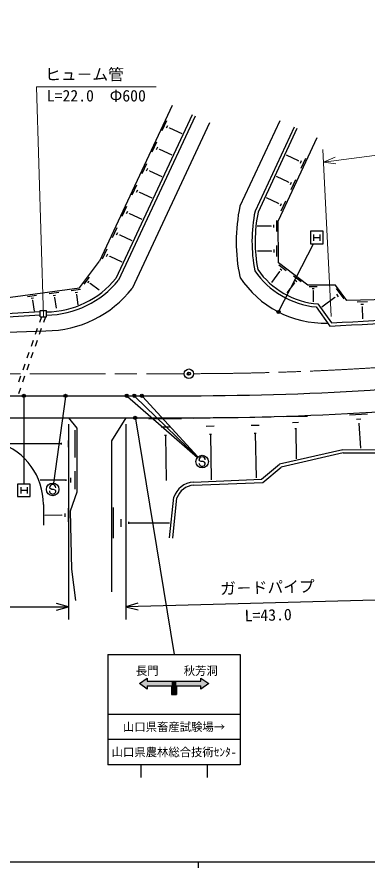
# Model space of a CAD drawing. Units: millimetres, scale not verified. Extents: x 0 to 700000, y -47500 to 447500.
# Drawn here: x 339242 to 394939, y 204000 to 339131 of the extents above; entities that cross this region are included whole.
import ezdxf
from ezdxf.enums import TextEntityAlignment as Align

# ---------------------------------------------------------------- set-up
doc = ezdxf.new("R2010")
doc.units = ezdxf.units.MM
doc.header["$LTSCALE"] = 1000
doc.header["$PDMODE"] = 32
doc.header["$PDSIZE"] = 500
doc.linetypes.add('CHAIN', pattern=[18.5, 12, -1.5, 3.5, -1.5])
for name, color, linetype, lineweight in [('M-OTRS', 6, 'Continuous', 25), ('M-STR-HTXT', 7, 'Continuous', 13), ('M-STR-STRC', 7, 'Continuous', 25), ('M-TTL-BAND', 7, 'Continuous', 25), ('S-TTL', 7, 'Continuous', 25)]:
    doc.layers.add(name, color=color, linetype=linetype, lineweight=lineweight)
doc.styles.add('@ＭＳ ゴシック', font='')
doc.styles.add('ＭＳ ゴシック', font='')
doc.styles.get('@ＭＳ ゴシック').set_extended_font_data('@MS Gothic')
doc.styles.get('ＭＳ ゴシック').set_extended_font_data('MS Gothic')

msp = doc.modelspace()

# ---------------------------------------------------------------- hatches: boundary and pattern name
at = {"layer": 'M-STR-STRC'}
for points in [[(359906, 234152), (359906, 233652), (359906, 232902), (359906, 232402), (358656, 233277)], [(359906, 234152), (359906, 233652), (368406, 233652), (368406, 234152), (369656, 233277), (368406, 232402), (368406, 232902), (364531, 232902), (364531, 231527), (363781, 231527), (363781, 232902), (359906, 232902), (359906, 232402), (358656, 233277)], [(368406, 233652), (368406, 234152), (369656, 233277), (368406, 232402), (368406, 232902)], [(359906, 233652), (363781, 233652), (363781, 232902), (359906, 232902)], [(363781, 233652), (364531, 233652), (364531, 232902), (363781, 232902)], [(363781, 232902), (364531, 232902), (364531, 231527), (363781, 231527)], [(364531, 233652), (368406, 233652), (368406, 232902), (364531, 232902)]]:
    msp.add_hatch(color=256, dxfattribs=at).paths.add_polyline_path(points)

# ---------------------------------------------------------------- linework, layer by layer
at = {"layer": 'M-OTRS', "color": 7}
msp.add_line((347386, 270820), (347385, 271900), dxfattribs=at)
at = {"layer": 'M-STR-HTXT'}
for p, q in [((563175, 339131), (387864, 316102)), ((342325, 328051), (343438, 291542)), ((342325, 328051), (361325, 328051)), ((389085, 291561), (387765, 318100)), ((389712, 316867), (387864, 316102)), ((387864, 316102), (389847, 315840))]:
    msp.add_line(p, q, dxfattribs=at)
at = {"layer": 'M-STR-STRC'}
for p, q in [((385808, 305106), (385808, 303106)), ((387808, 305106), (385808, 305106)), ((386308, 304606), (386308, 303606)), ((386308, 304106), (387308, 304106)), ((387308, 304606), (387308, 303606)), ((387808, 303106), (387808, 305106)), ((380805, 292426), (386293, 303106)), ((385808, 303106), (387808, 303106)), ((340319, 278823), (340329, 264973)), ((346921, 278829), (345035, 265108)), ((356769, 278886), (367867, 269196)), ((357964, 278881), (367902, 269235)), ((367945, 269276), (359157, 278876)), ((368225, 268679), (368125, 268797)), ((368470, 268540), (368225, 268679)), ((368770, 268538), (368470, 268540)), ((369015, 268426), (368770, 268538)), ((369121, 268290), (369015, 268426)), ((339331, 264973), (339331, 262973)), ((341331, 264973), (339331, 264973)), ((341331, 262973), (341331, 264973)), ((339831, 264473), (339831, 263473)), ((339831, 263973), (340831, 263973)), ((340831, 264473), (340831, 263473)), ((344503, 264258), (344404, 264376)), ((344748, 264118), (344503, 264258)), ((345049, 264116), (344748, 264118)), ((345294, 264004), (345049, 264116)), ((345400, 263868), (345294, 264004)), ((339331, 262973), (341331, 262973)), ((347422, 245478), (345490, 245994)), ((401578, 246699), (356518, 245474)), ((358435, 246044), (356518, 245474)), ((104922, 245300), (347422, 245478)), ((356518, 245474), (358463, 245009)), ((353656, 237893), (353656, 220393)), ((353656, 237893), (374656, 237893)), ((374656, 237893), (374656, 220393)), ((358656, 233277), (359906, 234152)), ((359906, 234152), (359906, 233652)), ((368406, 234152), (369656, 233277)), ((368406, 233652), (368406, 234152)), ((359906, 232402), (358656, 233277)), ((359906, 233652), (368406, 233652)), ((359906, 232902), (363781, 232902)), ((359906, 232902), (359906, 232402)), ((363781, 232902), (363781, 231527)), ((364531, 232902), (364531, 231527)), ((364531, 232902), (368406, 232902)), ((369656, 233277), (368406, 232402)), ((368406, 232402), (368406, 232902)), ((363781, 231527), (364531, 231527)), ((374656, 228393), (353656, 228393)), ((374656, 224393), (353656, 224393)), ((374656, 220393), (353656, 220393)), ((358906, 220393), (358906, 218393)), ((369406, 220393), (369406, 218393))]:
    msp.add_line(p, q, dxfattribs=at)
for centre, radius in [((380737, 292292), 150), ((380737, 292292), 120), ((380737, 292292), 90), ((380737, 292292), 60), ((380737, 292292), 30), ((340319, 278973), 150), ((340319, 278973), 120), ((340319, 278973), 90), ((340319, 278973), 60), ((340319, 278973), 30), ((346941, 278978), 150), ((346941, 278978), 120), ((346941, 278978), 90), ((346941, 278978), 60), ((346941, 278978), 30), ((356656, 278985), 150), ((356656, 278985), 120), ((356656, 278985), 90), ((356656, 278985), 60), ((356656, 278985), 30), ((357856, 278986), 150), ((357856, 278986), 120), ((357856, 278986), 90), ((357856, 278986), 60), ((357856, 278986), 30), ((359056, 278986), 150), ((359056, 278986), 120), ((359056, 278986), 90), ((359056, 278986), 60), ((359056, 278986), 30), ((368620, 268539), 1000), ((344898, 264117), 1000)]:
    msp.add_circle(centre, radius, dxfattribs=at)
for centre, start, end in [((368625, 268793), 359.55488, 179.55488), ((368621, 268293), 179.55488, 359.55488), ((344904, 264372), 359.55488, 179.55488), ((344900, 263872), 179.55488, 359.55488)]:
    msp.add_arc(centre, 500, start, end, dxfattribs=at)
for p in [(380737, 292292), (340319, 278973), (346941, 278978), (356656, 278985), (357856, 278986), (359056, 278986)]:
    msp.add_point(p, dxfattribs=at)
at = {"layer": 'M-TTL-BAND', "color": 2, "linetype": 'CHAIN', "lineweight": 13}
msp.add_line((267267, 282419), (365767, 282491), dxfattribs=at)
at = {"layer": 'M-TTL-BAND'}
for p, q in [((40000, 205000), (579000, 205000)), ((368000, 205000), (368000, 204000))]:
    msp.add_line(p, q, dxfattribs=at)
at = {"layer": 'M-TTL-BAND', "color": 2, "linetype": 'CHAIN', "lineweight": 13}
msp.add_arc((366172, 752247), 469756, 270.13348, 277.48341, dxfattribs=at)
at = {"layer": 'S-TTL'}
for p, q in [((363871, 325086), (352335, 300339)), ((367043, 323608), (354931, 297624)), ((367497, 323396), (355358, 297357)), ((369763, 322340), (357501, 296037)), ((362291, 321104), (363030, 322690)), ((362964, 321514), (363149, 321910)), ((380950, 322671), (374621, 309094)), ((383216, 321615), (377011, 308304)), ((363430, 321478), (363476, 321577)), ((363453, 321527), (365379, 320630)), ((383669, 321403), (377490, 308147)), ((360706, 317705), (361446, 319291)), ((386841, 319925), (380703, 306757)), ((361380, 318115), (361565, 318512)), ((361846, 318079), (361892, 318178)), ((361869, 318128), (363795, 317231)), ((383914, 316309), (381988, 317207)), ((383891, 316259), (383938, 316358)), ((384219, 315926), (384403, 316322)), ((384338, 315146), (385077, 316732)), ((359122, 314306), (359861, 315892)), ((359796, 314716), (359980, 315113)), ((360261, 314680), (360308, 314779)), ((360285, 314730), (362211, 313832)), ((382330, 312910), (380404, 313808)), ((357537, 310907), (358277, 312494)), ((382307, 312860), (382353, 312959)), ((382634, 312527), (382819, 312923)), ((382753, 311747), (383493, 313333)), ((358211, 311317), (358396, 311714)), ((358677, 311281), (358723, 311380)), ((358700, 311331), (360626, 310433)), ((380746, 309511), (378820, 310409)), ((380723, 309461), (380769, 309561)), ((381050, 309128), (381235, 309524)), ((381169, 308348), (381908, 309934)), ((355953, 307509), (356692, 309095)), ((356627, 307919), (356812, 308315)), ((357093, 307882), (357139, 307982)), ((357116, 307932), (359042, 307034)), ((380464, 305059), (380453, 306819)), ((380746, 300084), (380703, 306757)), ((354369, 304110), (355108, 305696)), ((379578, 305933), (377365, 305919)), ((379578, 305878), (379578, 305988)), ((380020, 305716), (380017, 306156)), ((355042, 304520), (355227, 304916)), ((355508, 304484), (355554, 304583)), ((355531, 304533), (357457, 303635)), ((380490, 301097), (380478, 302858)), ((352784, 300711), (353524, 302297)), ((353458, 301121), (353643, 301517)), ((379603, 301972), (377390, 301958)), ((379604, 301917), (379603, 302027)), ((380045, 301754), (380042, 302195)), ((349137, 296133), (352335, 300339)), ((353924, 301085), (353970, 301184)), ((353947, 301134), (355873, 300236)), ((385396, 296546), (380746, 300084)), ((380922, 298708), (379618, 296995)), ((381958, 298848), (380781, 299744)), ((380958, 298680), (380885, 298736)), ((381293, 298890), (380998, 299114)), ((349904, 296729), (350736, 297823)), ((384311, 297058), (383134, 297953)), ((383646, 297099), (383352, 297323)), ((336191, 294386), (349137, 296133)), ((350490, 296931), (350698, 297205)), ((350841, 296826), (350893, 296894)), ((350867, 296860), (352251, 295808)), ((383275, 296917), (382071, 295335)), ((383312, 296889), (383238, 296945)), ((389787, 296546), (385396, 296546)), ((386865, 296296), (385592, 296296)), ((386388, 295977), (386069, 295977)), ((391590, 294127), (389787, 296546)), ((389872, 296014), (391086, 294385)), ((340906, 294770), (342337, 294963)), ((344349, 295235), (345851, 295437)), ((344963, 294935), (345339, 294986)), ((345155, 294579), (345248, 294591)), ((347828, 295704), (349330, 295907)), ((348442, 295405), (348817, 295455)), ((348633, 295048), (348727, 295061)), ((348680, 295055), (348899, 293431)), ((386268, 295659), (386189, 295659)), ((386228, 295659), (386228, 293883)), ((389665, 294593), (387607, 293058)), ((389627, 294643), (389703, 294542)), ((389920, 295100), (390224, 294693)), ((420790, 294794), (391590, 294127)), ((341491, 294485), (341849, 294533)), ((341673, 294145), (341763, 294157)), ((341718, 294151), (341949, 292439)), ((345202, 294585), (345429, 292902)), ((386983, 293568), (389135, 290562)), ((393203, 293914), (394840, 293952)), ((393826, 293519), (394235, 293528)), ((342937, 292292), (336686, 291919)), ((342938, 291542), (342937, 292542)), ((342937, 292542), (343937, 292542)), ((343938, 291542), (343937, 292542)), ((386710, 293091), (388887, 290050)), ((393989, 293113), (394091, 293115)), ((394040, 293114), (394084, 291204)), ((342937, 291791), (336919, 291432)), ((343120, 291542), (342789, 290598)), ((342938, 291542), (343938, 291542)), ((343755, 291542), (343425, 290598)), ((335012, 288969), (343837, 289291)), ((342458, 289654), (342128, 288710)), ((343094, 289655), (342764, 288711)), ((341797, 287767), (341466, 286823)), ((342433, 287767), (342102, 286823)), ((341136, 285879), (340805, 284935)), ((341772, 285880), (341441, 284936)), ((340474, 283992), (340144, 283048)), ((341110, 283992), (340780, 283048)), ((339813, 282104), (339482, 281160)), ((340449, 282105), (340118, 281161)), ((339788, 280217), (339457, 279273)), ((107183, 278802), (366519, 278992)), ((381520, 275681), (385342, 275750)), ((391981, 275956), (394874, 276128)), ((104735, 275300), (366522, 275492)), ((347400, 275478), (348714, 273823)), ((347401, 274478), (347424, 243478)), ((356496, 275485), (354215, 271824)), ((356497, 274485), (356520, 243474)), ((358020, 275338), (364156, 237893)), ((360165, 275300), (365355, 275393)), ((367283, 275427), (372474, 275520)), ((374443, 275555), (379550, 275646)), ((376381, 274312), (377658, 274335)), ((382970, 274752), (383926, 274769)), ((393109, 275297), (393832, 275340)), ((393423, 274590), (393604, 274600)), ((393513, 274595), (393746, 270675)), ((348467, 269202), (348464, 273520)), ((348714, 273823), (348721, 263694)), ((362135, 274037), (363432, 274060)), ((369253, 274164), (370550, 274188)), ((376883, 273044), (377202, 273050)), ((377042, 273047), (377169, 265946)), ((383346, 273803), (383585, 273807)), ((383465, 273805), (383551, 268972)), ((354215, 271824), (354233, 247870)), ((362644, 272748), (362969, 272754)), ((362807, 272751), (362936, 265526)), ((369763, 272876), (370087, 272881)), ((369925, 272878), (370054, 265653)), ((346306, 271359), (337012, 271352)), ((346306, 271224), (346306, 271494)), ((390961, 270411), (380919, 268121)), ((390961, 270411), (405330, 270488)), ((391018, 269911), (381148, 267660)), ((391018, 269911), (405364, 269988)), ((378059, 265732), (380919, 268121)), ((378249, 265240), (381148, 267660)), ((348471, 264162), (348469, 267019)), ((347041, 265589), (342890, 265586)), ((347041, 265500), (347041, 265679)), ((347756, 265233), (347755, 265947)), ((367229, 265287), (378059, 265732)), ((367258, 264788), (378249, 265240)), ((348721, 263694), (347688, 260648)), ((363452, 256410), (364130, 262867)), ((363949, 256357), (364622, 262759)), ((343434, 261720), (343446, 258464)), ((347429, 258987), (347389, 261117)), ((354473, 261222), (354476, 256354)), ((346344, 260032), (343666, 259981)), ((346345, 259965), (346343, 260098)), ((346882, 259775), (346872, 260308)), ((347688, 260648), (347862, 251466)), ((355691, 259398), (355692, 258181)), ((356908, 258942), (356909, 258638)), ((356908, 258790), (363453, 258795)), ((347862, 251466), (348515, 246462)), ((345491, 244959), (347422, 245478))]:
    msp.add_line(p, q, dxfattribs=at)
at = {"layer": 'S-TTL', "color": 3}
msp.add_circle((366517, 282492), 750, dxfattribs=at)
at = {"layer": 'S-TTL'}
for radius in [150, 120, 90, 60, 30]:
    msp.add_circle((357996, 275486), radius, dxfattribs=at)
for centre, radius, start, end in [((401457, 303442), 27425, 168.10678, 191.77117), ((401457, 303442), 24925, 168.75106, 190.68097), ((401457, 303442), 24425, 168.89171, 190.42956), ((388043, 306510), 13485, 214.75957, 264.32614), ((388043, 306510), 12985, 215.22835, 265.31774), ((343735, 306710), 14419, 270.80293, 320.93817), ((343735, 306710), 14919, 270.77743, 321.1771), ((388043, 306510), 15985, 212.81814, 271.78612), ((343735, 306710), 17419, 270.33688, 322.21244), ((366172, 752247), 462756, 272.81354, 276.20067), ((366172, 752247), 462256, 272.84733, 276.20141), ((366172, 752247), 473256, 270.042, 277.48341), ((366172, 752247), 476756, 270.042, 277.48341), ((333075, 261730), 10359, 359.94442, 71.40355), ((367493, 261756), 3541, 94.27188, 161.70434), ((367493, 261756), 3041, 94.42357, 160.72759)]:
    msp.add_arc(centre, radius, start, end, dxfattribs=at)
at = {"layer": 'S-TTL', "color": 3}
msp.add_point((366517, 282492), dxfattribs=at)
at = {"layer": 'S-TTL'}
msp.add_point((357996, 275486), dxfattribs=at)

# ---------------------------------------------------------------- texts
at = {"layer": 'M-STR-HTXT', "style": 'ＭＳ ゴシック'}
msp.add_text('ヒュ－ム管', height=1833, dxfattribs=at).set_placement((343700, 328551), align=Align.BOTTOM_LEFT)
msp.add_text('L=22.0\u3000Φ600', height=1833, dxfattribs=at).set_placement((351825, 327551), align=Align.TOP_CENTER)
at = {"layer": 'M-STR-STRC', "style": 'ＭＳ ゴシック'}
msp.add_text('ガ－ドパイプ', height=1833, rotation=1.557, dxfattribs=at).set_placement((379021, 247086), align=Align.BOTTOM_CENTER)
at = {"layer": 'M-STR-STRC', "style": '@ＭＳ ゴシック'}
msp.add_text('L=43.0', height=1833, rotation=1.557, dxfattribs=at).set_placement((379075, 245087), align=Align.TOP_CENTER)
at = {"layer": 'M-STR-STRC', "style": 'ＭＳ ゴシック'}
for s, p in [('長門', (359906, 234252)), ('秋芳洞', (368406, 234252))]:
    msp.add_text(s, height=1320, dxfattribs=at).set_placement(p, align=Align.BOTTOM_CENTER)
for s, p in [('山口県畜産試験場→', (364156, 226393)), ('山口県農林総合技術ｾﾝﾀ-', (364156, 222393))]:
    msp.add_text(s, height=1320, dxfattribs=at).set_placement(p, align=Align.MIDDLE_CENTER)

doc.saveas('drawing.dxf')
